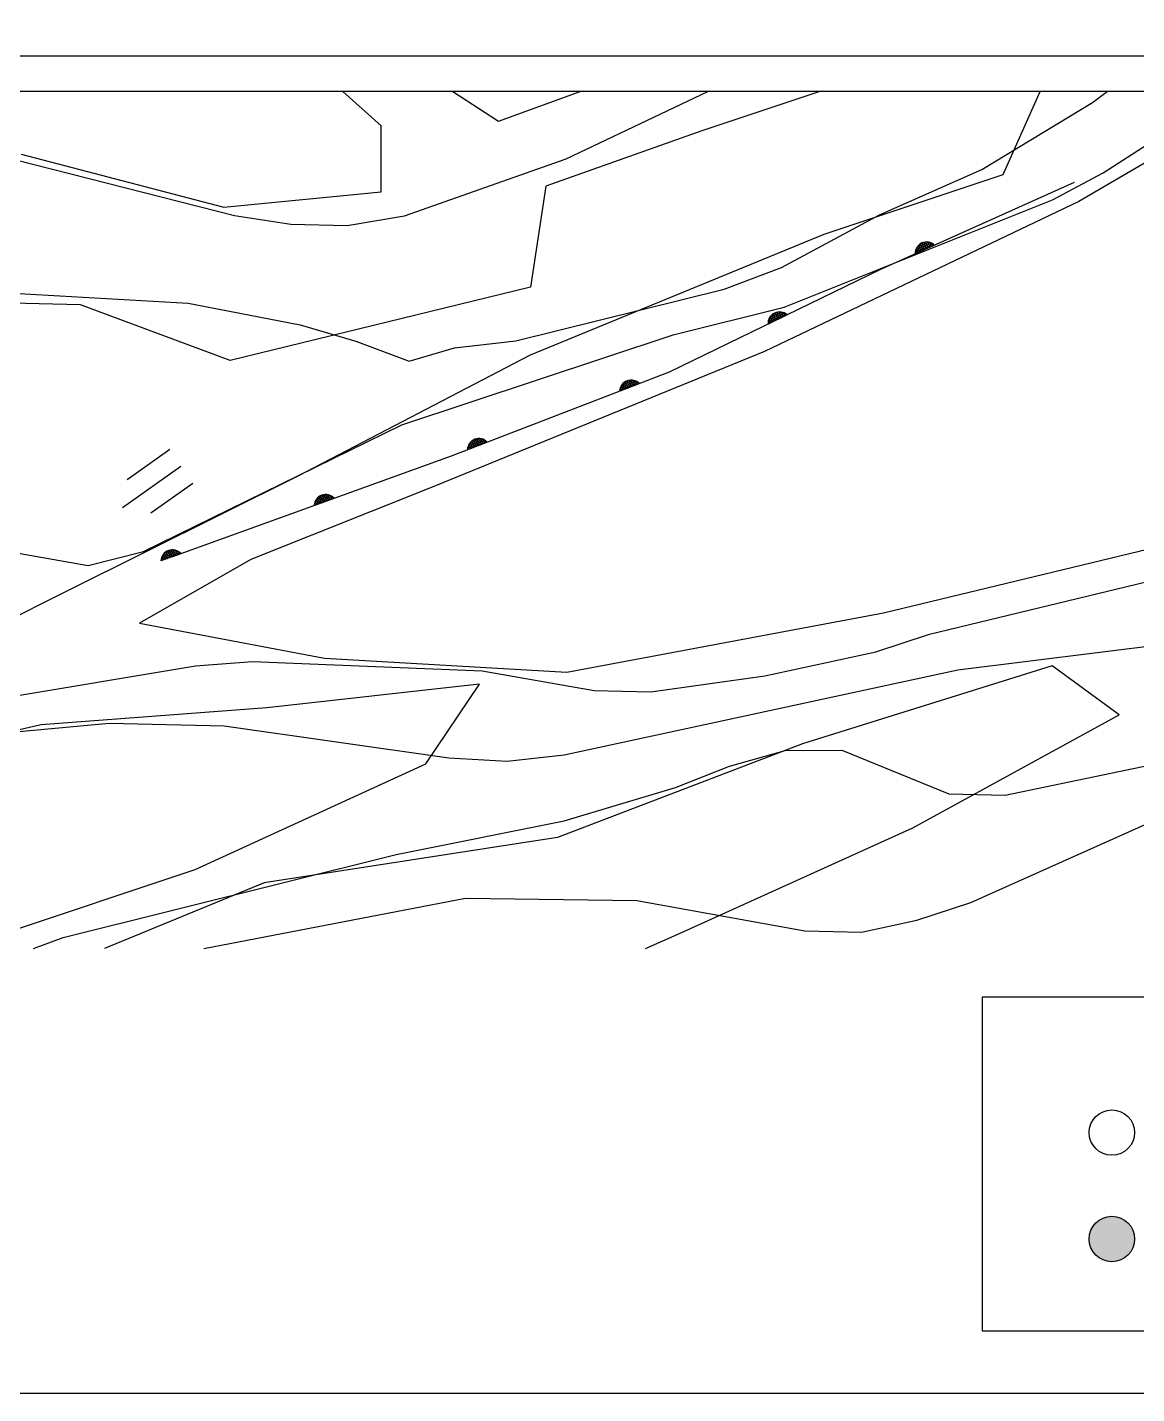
# Model space of a CAD drawing. Extents: x -299 to 346, y -14 to 200.
# Drawn here: x 158.58 to 189.85, y -12.55 to 25.97 of the extents above; entities that cross this region are included whole.
import ezdxf

# ---------------------------------------------------------------- set-up
doc = ezdxf.new("R2010")
doc.units = 0
for name, color, linetype in [('TT-BASE', 253, 'Continuous'), ('TX-PAPR', 2, 'Continuous'), ('TZ-LINE', 7, 'Continuous')]:
    doc.layers.add(name, color=color, linetype=linetype)

msp = doc.modelspace()

# ---------------------------------------------------------------- hatches: boundary and pattern name
at = {"layer": 'TZ-LINE', "ltscale": 2}
h = msp.add_hatch(color=256, dxfattribs=at)
h.dxf.hatch_style = 1
h.paths.add_polyline_path([(188.508, -8.189, 1), (189.788, -8.189, 1)])

# ---------------------------------------------------------------- linework, layer by layer
at = {"layer": 'TT-BASE'}
for p, q in [((196.525, 25.905, 0.584), (188.217, 21.063, 0.584)), ((196.525, 25.905, 87.112), (188.217, 21.063, 87.112)), ((196.525, 25.905, 87.112), (188.217, 21.063, 87.112)), ((190.187, 25.159, -349.133), (92.508, 25.159, -349.133)), ((188.902, 21.874, -0.023), (194.368, 25.391, -0.023)), ((188.902, 21.874, 86.505), (194.368, 25.391, 86.505)), ((188.902, 21.874, 86.505), (194.368, 25.391, 86.505)), ((190.982, 24.159, -349.133), (90.518, 24.159, -349.133)), ((168.556, 23.199, -1.858), (167.476, 24.159, -1.858)), ((168.556, 23.199, 84.67), (167.476, 24.159, 84.67)), ((168.556, 23.199, 84.67), (167.476, 24.159, 84.67)), ((170.578, 24.159, 84.219), (171.861, 23.329, 84.219)), ((170.578, 24.159, 84.219), (171.861, 23.329, 84.219)), ((170.578, 24.159, -2.309), (171.861, 23.329, -2.309)), ((171.861, 23.329, -2.309), (174.159, 24.159, -2.309)), ((171.861, 23.329, 84.219), (174.159, 24.159, 84.219)), ((171.861, 23.329, 84.219), (174.159, 24.159, 84.219)), ((173.768, 22.262, -2.023), (177.762, 24.159, -2.023)), ((173.768, 22.262, 84.505), (177.762, 24.159, 84.505)), ((173.768, 22.262, 84.505), (177.762, 24.159, 84.505)), ((180.919, 24.159, 0.823), (177.589, 23.055, 0.823)), ((180.919, 24.159, 87.351), (177.589, 23.055, 87.351)), ((180.919, 24.159, 87.351), (177.589, 23.055, 87.351)), ((186.08, 21.823, 0.823), (187.127, 24.159, 0.823)), ((186.08, 21.823, 87.351), (187.127, 24.159, 87.351)), ((186.08, 21.823, 87.351), (187.127, 24.159, 87.351)), ((188.603, 23.855, -1.023), (189.011, 24.159, -1.023)), ((188.603, 23.855, 85.505), (189.011, 24.159, 85.505)), ((188.603, 23.855, 85.505), (189.011, 24.159, 85.505)), ((185.485, 21.962, -1.023), (188.603, 23.855, -1.023)), ((185.485, 21.962, 85.505), (188.603, 23.855, 85.505)), ((185.485, 21.962, 85.505), (188.603, 23.855, 85.505)), ((168.556, 21.337, -1.858), (168.556, 23.199, -1.858)), ((168.556, 21.337, 84.67), (168.556, 23.199, 84.67)), ((168.556, 21.337, 84.67), (168.556, 23.199, 84.67)), ((177.589, 23.055, 0.823), (173.192, 21.498, 0.823)), ((177.589, 23.055, 87.351), (173.192, 21.498, 87.351)), ((177.589, 23.055, 87.351), (173.192, 21.498, 87.351)), ((156.559, 22.663, -2.023), (164.422, 20.67, -2.023)), ((156.559, 22.663, 84.505), (164.422, 20.67, 84.505)), ((156.559, 22.663, 84.505), (164.422, 20.67, 84.505)), ((158.405, 22.397, -1.858), (164.117, 20.9, -1.858)), ((158.405, 22.397, 84.67), (164.117, 20.9, 84.67)), ((158.405, 22.397, 84.67), (164.117, 20.9, 84.67)), ((169.209, 20.662, -2.023), (173.768, 22.262, -2.023)), ((169.209, 20.662, 84.505), (173.768, 22.262, 84.505)), ((169.209, 20.662, 84.505), (173.768, 22.262, 84.505)), ((182.603, 20.683, -1.023), (185.485, 21.962, -1.023)), ((182.603, 20.683, 85.505), (185.485, 21.962, 85.505)), ((182.603, 20.683, 85.505), (185.485, 21.962, 85.505)), ((181.039, 20.144, 0.823), (186.08, 21.823, 0.823)), ((181.039, 20.144, 87.351), (186.08, 21.823, 87.351)), ((181.039, 20.144, 87.351), (186.08, 21.823, 87.351)), ((188.089, 21.602, -0.504), (182.631, 19.149, -0.504)), ((188.089, 21.602, 86.024), (182.631, 19.149, 86.024)), ((188.089, 21.602, 86.024), (182.631, 19.149, 86.024)), ((187.475, 21.106, -0.023), (188.902, 21.874, -0.023)), ((187.475, 21.106, 86.505), (188.902, 21.874, 86.505)), ((187.475, 21.106, 86.505), (188.902, 21.874, 86.505)), ((164.117, 20.9, -1.858), (168.556, 21.337, -1.858)), ((164.117, 20.9, 84.67), (168.556, 21.337, 84.67)), ((164.117, 20.9, 84.67), (168.556, 21.337, 84.67)), ((173.192, 21.498, 0.823), (172.763, 18.651, 0.823)), ((173.192, 21.498, 87.351), (172.763, 18.651, 87.351)), ((173.192, 21.498, 87.351), (172.763, 18.651, 87.351)), ((188.217, 21.063, 0.584), (179.36, 16.836, 0.584)), ((188.217, 21.063, 87.112), (179.36, 16.836, 87.112)), ((188.217, 21.063, 87.112), (179.36, 16.836, 87.112)), ((179.91, 18.082, -0.023), (187.475, 21.106, -0.023)), ((179.91, 18.082, 86.505), (187.475, 21.106, 86.505)), ((179.91, 18.082, 86.505), (187.475, 21.106, 86.505)), ((164.422, 20.67, -2.023), (166.004, 20.42, -2.023)), ((164.422, 20.67, 84.505), (166.004, 20.42, 84.505)), ((164.422, 20.67, 84.505), (166.004, 20.42, 84.505)), ((166.004, 20.42, -2.023), (167.598, 20.382, -2.023)), ((166.004, 20.42, 84.505), (167.598, 20.382, 84.505)), ((166.004, 20.42, 84.505), (167.598, 20.382, 84.505)), ((167.598, 20.382, -2.023), (169.209, 20.662, -2.023)), ((167.598, 20.382, 84.505), (169.209, 20.662, 84.505)), ((167.598, 20.382, 84.505), (169.209, 20.662, 84.505)), ((179.833, 19.198, -1.023), (182.603, 20.683, -1.023)), ((179.833, 19.198, 85.505), (182.603, 20.683, 85.505)), ((179.833, 19.198, 85.505), (182.603, 20.683, 85.505)), ((172.76, 16.736, 0.823), (181.039, 20.144, 0.823)), ((172.76, 16.736, 87.351), (181.039, 20.144, 87.351)), ((172.76, 16.736, 87.351), (181.039, 20.144, 87.351)), ((184.15, 19.833, -0.504), (183.603, 19.587, -0.504)), ((184.15, 19.833, 86.024), (183.603, 19.587, 86.024)), ((183.688, 19.815, -0.504), (183.603, 19.591, -0.504)), ((183.688, 19.815, 86.024), (183.603, 19.591, 86.024)), ((183.611, 19.669, -0.504), (183.706, 19.633, -0.504)), ((183.611, 19.669, 86.024), (183.706, 19.633, 86.024)), ((183.626, 19.717, -0.504), (183.77, 19.662, -0.504)), ((183.626, 19.717, 86.024), (183.77, 19.662, 86.024)), ((183.648, 19.762, -0.504), (183.835, 19.691, -0.504)), ((183.648, 19.762, 86.024), (183.835, 19.691, 86.024)), ((183.765, 19.877, -0.504), (183.665, 19.615, -0.504)), ((183.765, 19.877, 86.024), (183.665, 19.615, 86.024)), ((183.678, 19.804, -0.504), (183.899, 19.72, -0.504)), ((183.678, 19.804, 86.024), (183.899, 19.72, 86.024)), ((183.717, 19.843, -0.504), (183.964, 19.749, -0.504)), ((183.717, 19.843, 86.024), (183.964, 19.749, 86.024)), ((183.829, 19.905, -0.504), (183.73, 19.644, -0.504)), ((183.829, 19.905, 86.024), (183.73, 19.644, 86.024)), ((183.766, 19.878, -0.504), (184.028, 19.778, -0.504)), ((183.766, 19.878, 86.024), (184.028, 19.778, 86.024)), ((183.888, 19.918, -0.504), (183.794, 19.673, -0.504)), ((183.888, 19.918, 86.024), (183.794, 19.673, 86.024)), ((183.832, 19.906, -0.504), (184.093, 19.807, -0.504)), ((183.832, 19.906, 86.024), (184.093, 19.807, 86.024)), ((183.942, 19.92, -0.504), (183.859, 19.702, -0.504)), ((183.942, 19.92, 86.024), (183.859, 19.702, 86.024)), ((183.993, 19.914, -0.504), (183.923, 19.731, -0.504)), ((183.993, 19.914, 86.024), (183.923, 19.731, 86.024)), ((183.934, 19.921, -0.504), (184.138, 19.843, -0.504)), ((183.934, 19.921, 86.024), (184.138, 19.843, 86.024)), ((184.041, 19.9, -0.504), (183.988, 19.76, -0.504)), ((184.041, 19.9, 86.024), (183.988, 19.76, 86.024)), ((184.087, 19.879, -0.504), (184.052, 19.789, -0.504)), ((184.087, 19.879, 86.024), (184.052, 19.789, 86.024)), ((184.129, 19.851, -0.504), (184.117, 19.818, -0.504)), ((184.129, 19.851, 86.024), (184.117, 19.818, 86.024)), ((183.603, 19.618, -0.504), (183.641, 19.604, -0.504)), ((183.603, 19.618, 86.024), (183.641, 19.604, 86.024)), ((182.631, 19.149, -0.504), (176.667, 16.246, -0.504)), ((182.631, 19.149, 86.024), (176.667, 16.246, 86.024)), ((182.631, 19.149, 86.024), (176.667, 16.246, 86.024)), ((178.219, 18.594, -1.023), (179.833, 19.198, -1.023)), ((178.219, 18.594, 85.505), (179.833, 19.198, 85.505)), ((178.219, 18.594, 85.505), (179.833, 19.198, 85.505)), ((172.763, 18.651, 0.823), (164.295, 16.583, 0.823)), ((172.763, 18.651, 87.351), (164.295, 16.583, 87.351)), ((172.763, 18.651, 87.351), (164.295, 16.583, 87.351)), ((172.347, 17.132, -1.023), (178.219, 18.594, -1.023)), ((172.347, 17.132, 85.505), (178.219, 18.594, 85.505)), ((172.347, 17.132, 85.505), (178.219, 18.594, 85.505)), ((160.077, 18.153, 0.823), (156.891, 18.229, 0.823)), ((160.077, 18.153, 87.351), (156.891, 18.229, 87.351)), ((160.077, 18.153, 87.351), (156.891, 18.229, 87.351)), ((158.181, 18.475, -1.023), (163.111, 18.192, -1.023)), ((158.181, 18.475, 85.505), (163.111, 18.192, 85.505)), ((158.181, 18.475, 85.505), (163.111, 18.192, 85.505)), ((164.295, 16.583, 0.823), (160.077, 18.153, 0.823)), ((164.295, 16.583, 87.351), (160.077, 18.153, 87.351)), ((164.295, 16.583, 87.351), (160.077, 18.153, 87.351)), ((163.111, 18.192, -1.023), (166.267, 17.586, -1.023)), ((163.111, 18.192, 85.505), (166.267, 17.586, 85.505)), ((163.111, 18.192, 85.505), (166.267, 17.586, 85.505)), ((176.781, 17.304, -0.023), (179.91, 18.082, -0.023)), ((176.781, 17.304, 86.505), (179.91, 18.082, 86.505)), ((176.781, 17.304, 86.505), (179.91, 18.082, 86.505)), ((179.996, 17.867, -0.504), (179.457, 17.604, -0.504)), ((179.996, 17.867, 86.024), (179.457, 17.604, 86.024)), ((179.535, 17.835, -0.504), (179.457, 17.608, -0.504)), ((179.535, 17.835, 86.024), (179.457, 17.608, 86.024)), ((179.476, 17.735, -0.504), (179.622, 17.685, -0.504)), ((179.476, 17.735, 86.024), (179.622, 17.685, 86.024)), ((179.497, 17.781, -0.504), (179.686, 17.716, -0.504)), ((179.497, 17.781, 86.024), (179.686, 17.716, 86.024)), ((179.61, 17.9, -0.504), (179.519, 17.634, -0.504)), ((179.61, 17.9, 86.024), (179.519, 17.634, 86.024)), ((179.526, 17.824, -0.504), (179.749, 17.747, -0.504)), ((179.526, 17.824, 86.024), (179.749, 17.747, 86.024)), ((179.563, 17.864, -0.504), (179.813, 17.778, -0.504)), ((179.563, 17.864, 86.024), (179.813, 17.778, 86.024)), ((179.674, 17.93, -0.504), (179.582, 17.665, -0.504)), ((179.674, 17.93, 86.024), (179.582, 17.665, 86.024)), ((179.611, 17.9, -0.504), (179.876, 17.809, -0.504)), ((179.611, 17.9, 86.024), (179.876, 17.809, 86.024)), ((179.731, 17.944, -0.504), (179.646, 17.696, -0.504)), ((179.731, 17.944, 86.024), (179.646, 17.696, 86.024)), ((179.676, 17.931, -0.504), (179.94, 17.84, -0.504)), ((179.676, 17.931, 86.024), (179.94, 17.84, 86.024)), ((179.786, 17.948, -0.504), (179.709, 17.727, -0.504)), ((179.786, 17.948, 86.024), (179.709, 17.727, 86.024)), ((179.837, 17.944, -0.504), (179.773, 17.758, -0.504)), ((179.837, 17.944, 86.024), (179.773, 17.758, 86.024)), ((179.778, 17.948, -0.504), (179.984, 17.877, -0.504)), ((179.778, 17.948, 86.024), (179.984, 17.877, 86.024)), ((179.886, 17.931, -0.504), (179.837, 17.789, -0.504)), ((179.886, 17.931, 86.024), (179.837, 17.789, 86.024)), ((179.932, 17.911, -0.504), (179.9, 17.82, -0.504)), ((179.932, 17.911, 86.024), (179.9, 17.82, 86.024)), ((179.975, 17.884, -0.504), (179.964, 17.851, -0.504)), ((179.975, 17.884, 86.024), (179.964, 17.851, 86.024)), ((166.267, 17.586, -1.023), (167.836, 17.125, -1.023)), ((166.267, 17.586, 85.505), (167.836, 17.125, 85.505)), ((166.267, 17.586, 85.505), (167.836, 17.125, 85.505)), ((179.457, 17.636, -0.504), (179.495, 17.623, -0.504)), ((179.457, 17.636, 86.024), (179.495, 17.623, 86.024)), ((179.463, 17.687, -0.504), (179.559, 17.654, -0.504)), ((179.463, 17.687, 86.024), (179.559, 17.654, 86.024)), ((167.836, 17.125, -1.023), (169.346, 16.559, -1.023)), ((167.836, 17.125, 85.505), (169.346, 16.559, 85.505)), ((167.836, 17.125, 85.505), (169.346, 16.559, 85.505)), ((169.137, 14.763, -0.023), (176.781, 17.304, -0.023)), ((169.137, 14.763, 86.505), (176.781, 17.304, 86.505)), ((169.137, 14.763, 86.505), (176.781, 17.304, 86.505)), ((170.622, 16.939, -1.023), (172.347, 17.132, -1.023)), ((170.622, 16.939, 85.505), (172.347, 17.132, 85.505)), ((170.622, 16.939, 85.505), (172.347, 17.132, 85.505)), ((166.236, 13.334, 0.823), (172.76, 16.736, 0.823)), ((166.236, 13.334, 87.351), (172.76, 16.736, 87.351)), ((166.236, 13.334, 87.351), (172.76, 16.736, 87.351)), ((169.346, 16.559, -1.023), (170.622, 16.939, -1.023)), ((169.346, 16.559, 85.505), (170.622, 16.939, 85.505)), ((169.346, 16.559, 85.505), (170.622, 16.939, 85.505)), ((179.36, 16.836, 0.584), (169.994, 13.012, 0.584)), ((179.36, 16.836, 87.112), (169.994, 13.012, 87.112)), ((179.36, 16.836, 87.112), (169.994, 13.012, 87.112)), ((176.667, 16.246, -0.504), (170.523, 13.886, -0.504)), ((176.667, 16.246, 86.024), (170.523, 13.886, 86.024)), ((176.667, 16.246, 86.024), (170.523, 13.886, 86.024)), ((175.372, 15.934, -0.504), (175.274, 15.715, -0.504)), ((175.372, 15.934, 86.024), (175.274, 15.715, 86.024)), ((175.834, 15.926, -0.504), (175.274, 15.711, -0.504)), ((175.834, 15.926, 86.024), (175.274, 15.711, 86.024)), ((175.305, 15.84, -0.504), (175.446, 15.777, -0.504)), ((175.305, 15.84, 86.024), (175.446, 15.777, 86.024)), ((175.329, 15.883, -0.504), (175.512, 15.802, -0.504)), ((175.329, 15.883, 86.024), (175.512, 15.802, 86.024)), ((175.452, 15.992, -0.504), (175.338, 15.736, -0.504)), ((175.452, 15.992, 86.024), (175.338, 15.736, 86.024)), ((175.362, 15.924, -0.504), (175.578, 15.828, -0.504)), ((175.362, 15.924, 86.024), (175.578, 15.828, 86.024)), ((175.402, 15.961, -0.504), (175.644, 15.853, -0.504)), ((175.402, 15.961, 86.024), (175.644, 15.853, 86.024)), ((175.518, 16.017, -0.504), (175.404, 15.761, -0.504)), ((175.518, 16.017, 86.024), (175.404, 15.761, 86.024)), ((175.453, 15.992, -0.504), (175.71, 15.878, -0.504)), ((175.453, 15.992, 86.024), (175.71, 15.878, 86.024)), ((175.577, 16.026, -0.504), (175.47, 15.786, -0.504)), ((175.577, 16.026, 86.024), (175.47, 15.786, 86.024)), ((175.52, 16.017, -0.504), (175.776, 15.904, -0.504)), ((175.52, 16.017, 86.024), (175.776, 15.904, 86.024)), ((175.631, 16.025, -0.504), (175.536, 15.812, -0.504)), ((175.631, 16.025, 86.024), (175.536, 15.812, 86.024)), ((175.682, 16.016, -0.504), (175.602, 15.837, -0.504)), ((175.682, 16.016, 86.024), (175.602, 15.837, 86.024)), ((175.624, 16.026, -0.504), (175.823, 15.937, -0.504)), ((175.624, 16.026, 86.024), (175.823, 15.937, 86.024)), ((175.729, 16, -0.504), (175.668, 15.862, -0.504)), ((175.729, 16, 86.024), (175.668, 15.862, 86.024)), ((175.774, 15.976, -0.504), (175.734, 15.888, -0.504)), ((175.774, 15.976, 86.024), (175.734, 15.888, 86.024)), ((175.815, 15.945, -0.504), (175.8, 15.913, -0.504)), ((175.815, 15.945, 86.024), (175.8, 15.913, 86.024)), ((175.277, 15.743, -0.504), (175.314, 15.726, -0.504)), ((175.277, 15.743, 86.024), (175.314, 15.726, 86.024)), ((175.287, 15.793, -0.504), (175.38, 15.752, -0.504)), ((175.287, 15.793, 86.024), (175.38, 15.752, 86.024)), ((161.859, 11.191, -0.023), (169.137, 14.763, -0.023)), ((161.859, 11.191, 86.505), (169.137, 14.763, 86.505)), ((161.859, 11.191, 86.505), (169.137, 14.763, 86.505)), ((171.544, 14.278, -0.504), (170.984, 14.063, -0.504)), ((171.544, 14.278, 86.024), (170.984, 14.063, 86.024)), ((171.082, 14.286, -0.504), (170.985, 14.067, -0.504)), ((171.082, 14.286, 86.024), (170.985, 14.067, 86.024)), ((171.162, 14.344, -0.504), (171.048, 14.088, -0.504)), ((171.162, 14.344, 86.024), (171.048, 14.088, 86.024)), ((171.072, 14.276, -0.504), (171.288, 14.18, -0.504)), ((171.072, 14.276, 86.024), (171.288, 14.18, 86.024)), ((171.112, 14.312, -0.504), (171.354, 14.205, -0.504)), ((171.112, 14.312, 86.024), (171.354, 14.205, 86.024)), ((171.228, 14.369, -0.504), (171.114, 14.113, -0.504)), ((171.228, 14.369, 86.024), (171.114, 14.113, 86.024)), ((171.163, 14.344, -0.504), (171.42, 14.23, -0.504)), ((171.163, 14.344, 86.024), (171.42, 14.23, 86.024)), ((171.287, 14.378, -0.504), (171.18, 14.138, -0.504)), ((171.287, 14.378, 86.024), (171.18, 14.138, 86.024)), ((171.231, 14.369, -0.504), (171.486, 14.256, -0.504)), ((171.231, 14.369, 86.024), (171.486, 14.256, 86.024)), ((171.341, 14.377, -0.504), (171.246, 14.164, -0.504)), ((171.341, 14.377, 86.024), (171.246, 14.164, 86.024)), ((171.392, 14.368, -0.504), (171.312, 14.189, -0.504)), ((171.392, 14.368, 86.024), (171.312, 14.189, 86.024)), ((171.334, 14.378, -0.504), (171.533, 14.289, -0.504)), ((171.334, 14.378, 86.024), (171.533, 14.289, 86.024)), ((171.44, 14.352, -0.504), (171.378, 14.214, -0.504)), ((171.44, 14.352, 86.024), (171.378, 14.214, 86.024)), ((171.484, 14.328, -0.504), (171.444, 14.24, -0.504)), ((171.484, 14.328, 86.024), (171.444, 14.24, 86.024)), ((171.525, 14.297, -0.504), (171.51, 14.265, -0.504)), ((171.525, 14.297, 86.024), (171.51, 14.265, 86.024)), ((162.593, 14.071, -0.557), (161.396, 13.218, -0.557)), ((162.593, 14.071, 85.971), (161.396, 13.218, 85.971)), ((162.593, 14.071, 85.971), (161.396, 13.218, 85.971)), ((170.523, 13.886, -0.504), (162.648, 11.039, -0.504)), ((170.523, 13.886, 86.024), (162.648, 11.039, 86.024)), ((170.523, 13.886, 86.024), (162.648, 11.039, 86.024)), ((170.987, 14.095, -0.504), (171.024, 14.078, -0.504)), ((170.987, 14.095, 86.024), (171.024, 14.078, 86.024)), ((170.997, 14.145, -0.504), (171.09, 14.104, -0.504)), ((170.997, 14.145, 86.024), (171.09, 14.104, 86.024)), ((171.015, 14.192, -0.504), (171.156, 14.129, -0.504)), ((171.015, 14.192, 86.024), (171.156, 14.129, 86.024)), ((171.04, 14.235, -0.504), (171.222, 14.154, -0.504)), ((171.04, 14.235, 86.024), (171.222, 14.154, 86.024)), ((161.263, 12.43, -0.557), (162.903, 13.598, -0.557)), ((161.263, 12.43, 85.971), (162.903, 13.598, 85.971)), ((161.263, 12.43, 85.971), (162.903, 13.598, 85.971)), ((159.722, 10.09, 0.823), (166.236, 13.334, 0.823)), ((159.722, 10.09, 87.351), (166.236, 13.334, 87.351)), ((159.722, 10.09, 87.351), (166.236, 13.334, 87.351)), ((162.065, 12.28, -0.557), (163.243, 13.12, -0.557)), ((162.065, 12.28, 85.971), (163.243, 13.12, 85.971)), ((162.065, 12.28, 85.971), (163.243, 13.12, 85.971)), ((169.994, 13.012, 0.584), (164.877, 10.965, 0.584)), ((169.994, 13.012, 87.112), (164.877, 10.965, 87.112)), ((169.994, 13.012, 87.112), (164.877, 10.965, 87.112)), ((166.769, 12.713, -0.504), (166.667, 12.496, -0.504)), ((166.769, 12.713, 86.024), (166.667, 12.496, 86.024)), ((166.769, 12.713, 86.024), (166.667, 12.496, 86.024)), ((166.85, 12.769, -0.504), (166.731, 12.515, -0.504)), ((166.85, 12.769, 86.024), (166.731, 12.515, 86.024)), ((166.85, 12.769, 86.024), (166.731, 12.515, 86.024)), ((166.916, 12.793, -0.504), (166.797, 12.539, -0.504)), ((166.916, 12.793, 86.024), (166.797, 12.539, 86.024)), ((166.916, 12.793, 86.024), (166.797, 12.539, 86.024)), ((166.799, 12.739, -0.504), (167.039, 12.627, -0.504)), ((166.799, 12.739, 86.024), (167.039, 12.627, 86.024)), ((166.799, 12.739, 86.024), (167.039, 12.627, 86.024)), ((166.851, 12.77, -0.504), (167.105, 12.651, -0.504)), ((166.851, 12.77, 86.024), (167.105, 12.651, 86.024)), ((166.851, 12.77, 86.024), (167.105, 12.651, 86.024)), ((166.975, 12.801, -0.504), (166.864, 12.563, -0.504)), ((166.975, 12.801, 86.024), (166.864, 12.563, 86.024)), ((166.975, 12.801, 86.024), (166.864, 12.563, 86.024)), ((166.919, 12.793, -0.504), (167.172, 12.675, -0.504)), ((166.919, 12.793, 86.024), (167.172, 12.675, 86.024)), ((166.919, 12.793, 86.024), (167.172, 12.675, 86.024)), ((167.03, 12.799, -0.504), (166.93, 12.587, -0.504)), ((167.03, 12.799, 86.024), (166.93, 12.587, 86.024)), ((167.03, 12.799, 86.024), (166.93, 12.587, 86.024)), ((167.08, 12.789, -0.504), (166.997, 12.612, -0.504)), ((167.08, 12.789, 86.024), (166.997, 12.612, 86.024)), ((167.08, 12.789, 86.024), (166.997, 12.612, 86.024)), ((167.022, 12.8, -0.504), (167.22, 12.707, -0.504)), ((167.022, 12.8, 86.024), (167.22, 12.707, 86.024)), ((167.022, 12.8, 86.024), (167.22, 12.707, 86.024)), ((167.127, 12.772, -0.504), (167.063, 12.636, -0.504)), ((167.127, 12.772, 86.024), (167.063, 12.636, 86.024)), ((167.127, 12.772, 86.024), (167.063, 12.636, 86.024)), ((167.171, 12.747, -0.504), (167.13, 12.66, -0.504)), ((167.171, 12.747, 86.024), (167.13, 12.66, 86.024)), ((167.171, 12.747, 86.024), (167.13, 12.66, 86.024)), ((167.211, 12.715, -0.504), (167.196, 12.684, -0.504)), ((167.211, 12.715, 86.024), (167.196, 12.684, 86.024)), ((167.211, 12.715, 86.024), (167.196, 12.684, 86.024)), ((167.231, 12.696, -0.504), (166.666, 12.492, -0.504)), ((167.231, 12.696, 86.024), (166.666, 12.492, 86.024)), ((167.231, 12.696, 86.024), (166.666, 12.492, 86.024)), ((166.669, 12.524, -0.504), (166.706, 12.506, -0.504)), ((166.669, 12.524, 86.024), (166.706, 12.506, 86.024)), ((166.669, 12.524, 86.024), (166.706, 12.506, 86.024)), ((166.681, 12.573, -0.504), (166.773, 12.53, -0.504)), ((166.681, 12.573, 86.024), (166.773, 12.53, 86.024)), ((166.681, 12.573, 86.024), (166.773, 12.53, 86.024)), ((166.699, 12.62, -0.504), (166.839, 12.554, -0.504)), ((166.699, 12.62, 86.024), (166.839, 12.554, 86.024)), ((166.699, 12.62, 86.024), (166.839, 12.554, 86.024)), ((166.725, 12.663, -0.504), (166.906, 12.579, -0.504)), ((166.725, 12.663, 86.024), (166.906, 12.579, 86.024)), ((166.725, 12.663, 86.024), (166.906, 12.579, 86.024)), ((166.758, 12.703, -0.504), (166.972, 12.603, -0.504)), ((166.758, 12.703, 86.024), (166.972, 12.603, 86.024)), ((166.758, 12.703, 86.024), (166.972, 12.603, 86.024)), ((157.135, 11.355, -0.023), (160.294, 10.802, -0.023)), ((157.135, 11.355, 86.505), (160.294, 10.802, 86.505)), ((157.135, 11.355, 86.505), (160.294, 10.802, 86.505)), ((160.294, 10.802, -0.023), (161.859, 11.191, -0.023)), ((160.294, 10.802, 86.505), (161.859, 11.191, 86.505)), ((160.294, 10.802, 86.505), (161.859, 11.191, 86.505)), ((162.529, 11.207, -0.504), (162.41, 10.953, -0.504)), ((162.529, 11.207, 86.024), (162.41, 10.953, 86.024)), ((162.529, 11.207, 86.024), (162.41, 10.953, 86.024)), ((162.595, 11.23, -0.504), (162.476, 10.977, -0.504)), ((162.595, 11.23, 86.024), (162.476, 10.977, 86.024)), ((162.595, 11.23, 86.024), (162.476, 10.977, 86.024)), ((162.478, 11.176, -0.504), (162.717, 11.064, -0.504)), ((162.478, 11.176, 86.024), (162.717, 11.064, 86.024)), ((162.478, 11.176, 86.024), (162.717, 11.064, 86.024)), ((162.53, 11.207, -0.504), (162.784, 11.088, -0.504)), ((162.53, 11.207, 86.024), (162.784, 11.088, 86.024)), ((162.53, 11.207, 86.024), (162.784, 11.088, 86.024)), ((162.654, 11.239, -0.504), (162.543, 11.001, -0.504)), ((162.654, 11.239, 86.024), (162.543, 11.001, 86.024)), ((162.654, 11.239, 86.024), (162.543, 11.001, 86.024)), ((162.597, 11.231, -0.504), (162.85, 11.112, -0.504)), ((162.597, 11.231, 86.024), (162.85, 11.112, 86.024)), ((162.597, 11.231, 86.024), (162.85, 11.112, 86.024)), ((162.708, 11.237, -0.504), (162.609, 11.025, -0.504)), ((162.708, 11.237, 86.024), (162.609, 11.025, 86.024)), ((162.708, 11.237, 86.024), (162.609, 11.025, 86.024)), ((162.759, 11.227, -0.504), (162.676, 11.049, -0.504)), ((162.759, 11.227, 86.024), (162.676, 11.049, 86.024)), ((162.759, 11.227, 86.024), (162.676, 11.049, 86.024)), ((162.701, 11.237, -0.504), (162.898, 11.145, -0.504)), ((162.701, 11.237, 86.024), (162.898, 11.145, 86.024)), ((162.701, 11.237, 86.024), (162.898, 11.145, 86.024)), ((162.806, 11.209, -0.504), (162.742, 11.073, -0.504)), ((162.806, 11.209, 86.024), (162.742, 11.073, 86.024)), ((162.806, 11.209, 86.024), (162.742, 11.073, 86.024)), ((162.85, 11.185, -0.504), (162.809, 11.097, -0.504)), ((162.85, 11.185, 86.024), (162.809, 11.097, 86.024)), ((162.85, 11.185, 86.024), (162.809, 11.097, 86.024)), ((182.713, 9.465, 0.584), (190.911, 11.442, 0.584)), ((182.713, 9.465, 87.112), (190.911, 11.442, 87.112)), ((182.713, 9.465, 87.112), (190.911, 11.442, 87.112)), ((164.877, 10.965, 0.584), (161.743, 9.176, 0.584)), ((164.877, 10.965, 87.112), (161.743, 9.176, 87.112)), ((164.877, 10.965, 87.112), (161.743, 9.176, 87.112)), ((162.447, 11.151, -0.504), (162.345, 10.933, -0.504)), ((162.447, 11.151, 86.024), (162.345, 10.933, 86.024)), ((162.447, 11.151, 86.024), (162.345, 10.933, 86.024)), ((162.909, 11.134, -0.504), (162.345, 10.93, -0.504)), ((162.909, 11.134, 86.024), (162.345, 10.93, 86.024)), ((162.909, 11.134, 86.024), (162.345, 10.93, 86.024)), ((162.348, 10.961, -0.504), (162.385, 10.944, -0.504)), ((162.348, 10.961, 86.024), (162.385, 10.944, 86.024)), ((162.348, 10.961, 86.024), (162.385, 10.944, 86.024)), ((162.359, 11.011, -0.504), (162.451, 10.968, -0.504)), ((162.359, 11.011, 86.024), (162.451, 10.968, 86.024)), ((162.359, 11.011, 86.024), (162.451, 10.968, 86.024)), ((162.378, 11.058, -0.504), (162.518, 10.992, -0.504)), ((162.378, 11.058, 86.024), (162.518, 10.992, 86.024)), ((162.378, 11.058, 86.024), (162.518, 10.992, 86.024)), ((162.404, 11.101, -0.504), (162.584, 11.016, -0.504)), ((162.404, 11.101, 86.024), (162.584, 11.016, 86.024)), ((162.404, 11.101, 86.024), (162.584, 11.016, 86.024)), ((162.437, 11.141, -0.504), (162.651, 11.04, -0.504)), ((162.437, 11.141, 86.024), (162.651, 11.04, 86.024)), ((162.437, 11.141, 86.024), (162.651, 11.04, 86.024)), ((162.89, 11.153, -0.504), (162.875, 11.121, -0.504)), ((162.89, 11.153, 86.024), (162.875, 11.121, 86.024)), ((162.89, 11.153, 86.024), (162.875, 11.121, 86.024)), ((184.008, 8.859, 0.977), (191.829, 10.751, 0.977)), ((184.008, 8.859, 87.505), (191.829, 10.751, 87.505)), ((184.008, 8.859, 87.505), (191.829, 10.751, 87.505)), ((153.699, 7.085, 0.823), (159.722, 10.09, 0.823)), ((153.699, 7.085, 87.351), (159.722, 10.09, 87.351)), ((153.699, 7.085, 87.351), (159.722, 10.09, 87.351)), ((185.171, 1.294, 3.977), (204.329, 9.877, 3.977)), ((185.171, 1.294, 90.505), (204.329, 9.877, 90.505)), ((185.171, 1.294, 90.505), (204.329, 9.877, 90.505)), ((173.79, 7.796, 0.584), (182.713, 9.465, 0.584)), ((173.79, 7.796, 87.112), (182.713, 9.465, 87.112)), ((173.79, 7.796, 87.112), (182.713, 9.465, 87.112)), ((161.743, 9.176, 0.584), (166.952, 8.187, 0.584)), ((161.743, 9.176, 87.112), (166.952, 8.187, 87.112)), ((161.743, 9.176, 87.112), (166.952, 8.187, 87.112)), ((184.802, 7.857, 1.977), (194.444, 9.06, 1.977)), ((184.802, 7.857, 88.505), (194.444, 9.06, 88.505)), ((184.802, 7.857, 88.505), (194.444, 9.06, 88.505)), ((182.491, 8.361, 0.977), (184.008, 8.859, 0.977)), ((182.491, 8.361, 87.505), (184.008, 8.859, 87.505)), ((182.491, 8.361, 87.505), (184.008, 8.859, 87.505)), ((163.323, 7.969, 0.977), (164.926, 8.091, 0.977)), ((163.323, 7.969, 87.505), (164.926, 8.091, 87.505)), ((163.323, 7.969, 87.505), (164.926, 8.091, 87.505)), ((164.926, 8.091, 0.977), (171.399, 7.826, 0.977)), ((164.926, 8.091, 87.505), (171.399, 7.826, 87.505)), ((164.926, 8.091, 87.505), (171.399, 7.826, 87.505)), ((166.952, 8.187, 0.584), (173.79, 7.796, 0.584)), ((166.952, 8.187, 87.112), (173.79, 7.796, 87.112)), ((166.952, 8.187, 87.112), (173.79, 7.796, 87.112)), ((179.368, 7.689, 0.977), (182.491, 8.361, 0.977)), ((179.368, 7.689, 87.505), (182.491, 8.361, 87.505)), ((179.368, 7.689, 87.505), (182.491, 8.361, 87.505)), ((156.88, 6.903, 0.977), (163.323, 7.969, 0.977)), ((156.88, 6.903, 87.505), (163.323, 7.969, 87.505)), ((156.88, 6.903, 87.505), (163.323, 7.969, 87.505)), ((171.399, 7.826, 0.977), (174.558, 7.273, 0.977)), ((171.399, 7.826, 87.505), (174.558, 7.273, 87.505)), ((171.399, 7.826, 87.505), (174.558, 7.273, 87.505)), ((173.709, 5.46, 1.977), (184.802, 7.857, 1.977)), ((173.709, 5.46, 88.505), (184.802, 7.857, 88.505)), ((173.709, 5.46, 88.505), (184.802, 7.857, 88.505)), ((187.468, 7.97, 4.726), (180.428, 5.767, 4.726)), ((187.468, 7.97, 91.254), (180.428, 5.767, 91.254)), ((187.468, 7.97, 91.254), (180.428, 5.767, 91.254)), ((189.356, 6.585, 4.726), (187.468, 7.97, 4.726)), ((189.356, 6.585, 91.254), (187.468, 7.97, 91.254)), ((189.356, 6.585, 91.254), (187.468, 7.97, 91.254)), ((171.324, 7.458, 2.204), (165.33, 6.791, 2.204)), ((171.324, 7.458, 88.732), (165.33, 6.791, 88.732)), ((171.324, 7.458, 88.732), (165.33, 6.791, 88.732)), ((169.813, 5.205, 2.204), (171.324, 7.458, 2.204)), ((169.813, 5.205, 88.732), (171.324, 7.458, 88.732)), ((169.813, 5.205, 88.732), (171.324, 7.458, 88.732)), ((176.152, 7.235, 0.977), (179.368, 7.689, 0.977)), ((176.152, 7.235, 87.505), (179.368, 7.689, 87.505)), ((176.152, 7.235, 87.505), (179.368, 7.689, 87.505)), ((174.558, 7.273, 0.977), (176.152, 7.235, 0.977)), ((174.558, 7.273, 87.505), (176.152, 7.235, 87.505)), ((174.558, 7.273, 87.505), (176.152, 7.235, 87.505)), ((165.33, 6.791, 2.204), (158.973, 6.304, 2.204)), ((165.33, 6.791, 88.732), (158.973, 6.304, 88.732)), ((165.33, 6.791, 88.732), (158.973, 6.304, 88.732)), ((183.537, 3.408, 4.726), (189.356, 6.585, 4.726)), ((183.537, 3.408, 91.254), (189.356, 6.585, 91.254)), ((183.537, 3.408, 91.254), (189.356, 6.585, 91.254)), ((158.973, 6.304, 2.204), (153.155, 4.988, 2.204)), ((158.973, 6.304, 88.732), (153.155, 4.988, 88.732)), ((158.973, 6.304, 88.732), (153.155, 4.988, 88.732)), ((157.683, 6.059, 1.977), (160.891, 6.354, 1.977)), ((157.683, 6.059, 88.505), (160.891, 6.354, 88.505)), ((157.683, 6.059, 88.505), (160.891, 6.354, 88.505)), ((160.891, 6.354, 1.977), (164.13, 6.275, 1.977)), ((160.891, 6.354, 88.505), (164.13, 6.275, 88.505)), ((160.891, 6.354, 88.505), (164.13, 6.275, 88.505)), ((164.13, 6.275, 1.977), (170.461, 5.38, 1.977)), ((164.13, 6.275, 88.505), (170.461, 5.38, 88.505)), ((164.13, 6.275, 88.505), (170.461, 5.38, 88.505)), ((172.104, 5.287, 1.977), (173.709, 5.46, 1.977)), ((172.104, 5.287, 88.505), (173.709, 5.46, 88.505)), ((172.104, 5.287, 88.505), (173.709, 5.46, 88.505)), ((180.428, 5.767, 4.726), (173.523, 3.131, 4.726)), ((180.428, 5.767, 91.254), (173.523, 3.131, 91.254)), ((180.428, 5.767, 91.254), (173.523, 3.131, 91.254)), ((178.371, 5.14, 2.977), (179.938, 5.582, 2.977)), ((178.371, 5.14, 89.505), (179.938, 5.582, 89.505)), ((178.371, 5.14, 89.505), (179.938, 5.582, 89.505)), ((179.938, 5.582, 2.977), (181.535, 5.597, 2.977)), ((179.938, 5.582, 89.505), (181.535, 5.597, 89.505)), ((179.938, 5.582, 89.505), (181.535, 5.597, 89.505)), ((181.535, 5.597, 2.977), (184.549, 4.361, 2.977)), ((181.535, 5.597, 89.505), (184.549, 4.361, 89.505)), ((181.535, 5.597, 89.505), (184.549, 4.361, 89.505)), ((163.313, 2.227, 2.204), (169.813, 5.205, 2.204)), ((163.313, 2.227, 88.732), (169.813, 5.205, 88.732)), ((163.313, 2.227, 88.732), (169.813, 5.205, 88.732)), ((170.461, 5.38, 1.977), (172.104, 5.287, 1.977)), ((170.461, 5.38, 88.505), (172.104, 5.287, 88.505)), ((170.461, 5.38, 88.505), (172.104, 5.287, 88.505)), ((176.848, 4.536, 2.977), (178.371, 5.14, 2.977)), ((176.848, 4.536, 89.505), (178.371, 5.14, 89.505)), ((176.848, 4.536, 89.505), (178.371, 5.14, 89.505)), ((186.143, 4.323, 2.977), (190.933, 5.326, 2.977)), ((186.143, 4.323, 89.505), (190.933, 5.326, 89.505)), ((186.143, 4.323, 89.505), (190.933, 5.326, 89.505)), ((173.709, 3.599, 2.977), (176.848, 4.536, 2.977)), ((173.709, 3.599, 89.505), (176.848, 4.536, 89.505)), ((173.709, 3.599, 89.505), (176.848, 4.536, 89.505)), ((184.549, 4.361, 2.977), (186.143, 4.323, 2.977)), ((184.549, 4.361, 89.505), (186.143, 4.323, 89.505)), ((184.549, 4.361, 89.505), (186.143, 4.323, 89.505)), ((168.975, 2.647, 2.977), (173.709, 3.599, 2.977)), ((168.975, 2.647, 89.505), (173.709, 3.599, 89.505)), ((168.975, 2.647, 89.505), (173.709, 3.599, 89.505)), ((173.523, 3.131, 4.726), (165.26, 1.849, 4.726)), ((173.523, 3.131, 91.254), (165.26, 1.849, 91.254)), ((173.523, 3.131, 91.254), (165.26, 1.849, 91.254)), ((176.985, 0.433, 4.726), (183.537, 3.408, 4.726)), ((176.985, 0.433, 91.254), (183.537, 3.408, 91.254)), ((176.985, 0.433, 91.254), (183.537, 3.408, 91.254)), ((159.588, 0.313, 2.977), (168.975, 2.647, 2.977)), ((159.588, 0.313, 89.505), (168.975, 2.647, 89.505)), ((159.588, 0.313, 89.505), (168.975, 2.647, 89.505)), ((156.661, 0.005, 2.204), (163.313, 2.227, 2.204)), ((156.661, 0.005, 88.732), (163.313, 2.227, 88.732)), ((156.661, 0.005, 88.732), (163.313, 2.227, 88.732)), ((165.26, 1.849, 4.726), (160.752, 0.005, 4.726)), ((165.26, 1.849, 91.254), (160.752, 0.005, 91.254)), ((165.26, 1.849, 91.254), (160.752, 0.005, 91.254)), ((163.556, 0.005, 3.977), (170.926, 1.418, 3.977)), ((163.556, 0.005, 90.505), (170.926, 1.418, 90.505)), ((163.556, 0.005, 90.505), (170.926, 1.418, 90.505)), ((170.926, 1.418, 3.977), (175.762, 1.354, 3.977)), ((170.926, 1.418, 90.505), (175.762, 1.354, 90.505)), ((170.926, 1.418, 90.505), (175.762, 1.354, 90.505)), ((175.762, 1.354, 3.977), (180.499, 0.498, 3.977)), ((175.762, 1.354, 90.505), (180.499, 0.498, 90.505)), ((175.762, 1.354, 90.505), (180.499, 0.498, 90.505)), ((183.653, 0.796, 3.977), (185.171, 1.294, 3.977)), ((183.653, 0.796, 90.505), (185.171, 1.294, 90.505)), ((183.653, 0.796, 90.505), (185.171, 1.294, 90.505)), ((182.092, 0.459, 3.977), (183.653, 0.796, 3.977)), ((182.092, 0.459, 90.505), (183.653, 0.796, 90.505)), ((182.092, 0.459, 90.505), (183.653, 0.796, 90.505)), ((176.008, 0.006, 91.254), (176.985, 0.433, 91.254)), ((176.008, 0.006, 91.254), (176.985, 0.433, 91.254)), ((176.008, 0.006, 4.726), (176.985, 0.433, 4.726)), ((180.499, 0.498, 3.977), (182.092, 0.459, 3.977)), ((180.499, 0.498, 90.505), (182.092, 0.459, 90.505)), ((180.499, 0.498, 90.505), (182.092, 0.459, 90.505)), ((158.757, 0.005, 2.977), (159.588, 0.313, 2.977)), ((158.757, 0.005, 89.505), (159.588, 0.313, 89.505)), ((158.757, 0.005, 89.505), (159.588, 0.313, 89.505))]:
    msp.add_line(p, q, dxfattribs=at)
for centre, start, end in [((183.928, 19.596, -0.504), 46.8174, 181.5777), ((183.928, 19.596, 86.024), 46.8174, 181.5777), ((179.781, 17.623, -0.504), 48.5764, 183.3367), ((179.781, 17.623, 86.024), 48.5764, 183.3367), ((175.599, 15.702, -0.504), 43.6344, 178.3947), ((175.599, 15.702, 86.024), 43.6344, 178.3947), ((171.309, 14.054, -0.504), 43.6344, 178.3947), ((171.309, 14.054, 86.024), 43.6344, 178.3947), ((166.991, 12.476, -0.504), 42.4944, 177.2547), ((166.991, 12.476, 86.024), 42.4944, 177.2547), ((166.991, 12.476, 86.024), 42.4944, 177.2547), ((162.67, 10.914, -0.504), 42.4944, 177.2547), ((162.67, 10.914, 86.024), 42.4944, 177.2547), ((162.67, 10.914, 86.024), 42.4944, 177.2547)]:
    msp.add_arc(centre, 0.325, start, end, dxfattribs=at)
at = {"layer": 'TX-PAPR'}
msp.add_lwpolyline([(-1.011, 142.251), (237.789, 142.251), (237.789, -12.549), (-1.011, -12.549)], close=True, dxfattribs=at)
at = {"layer": 'TZ-LINE', "ltscale": 2, "elevation": 0.465}
msp.add_lwpolyline([(190.927, -1.371), (185.493, -1.371), (185.493, -10.782), (201.112, -10.782), (201.112, -1.371), (195.678, -1.371)], dxfattribs=at)
at = {"layer": 'TZ-LINE', "ltscale": 2}
for centre in [(189.148, -5.189, 0.465), (189.148, -8.189, 0.465)]:
    msp.add_circle(centre, 0.64, dxfattribs=at)

doc.saveas('drawing.dxf')
